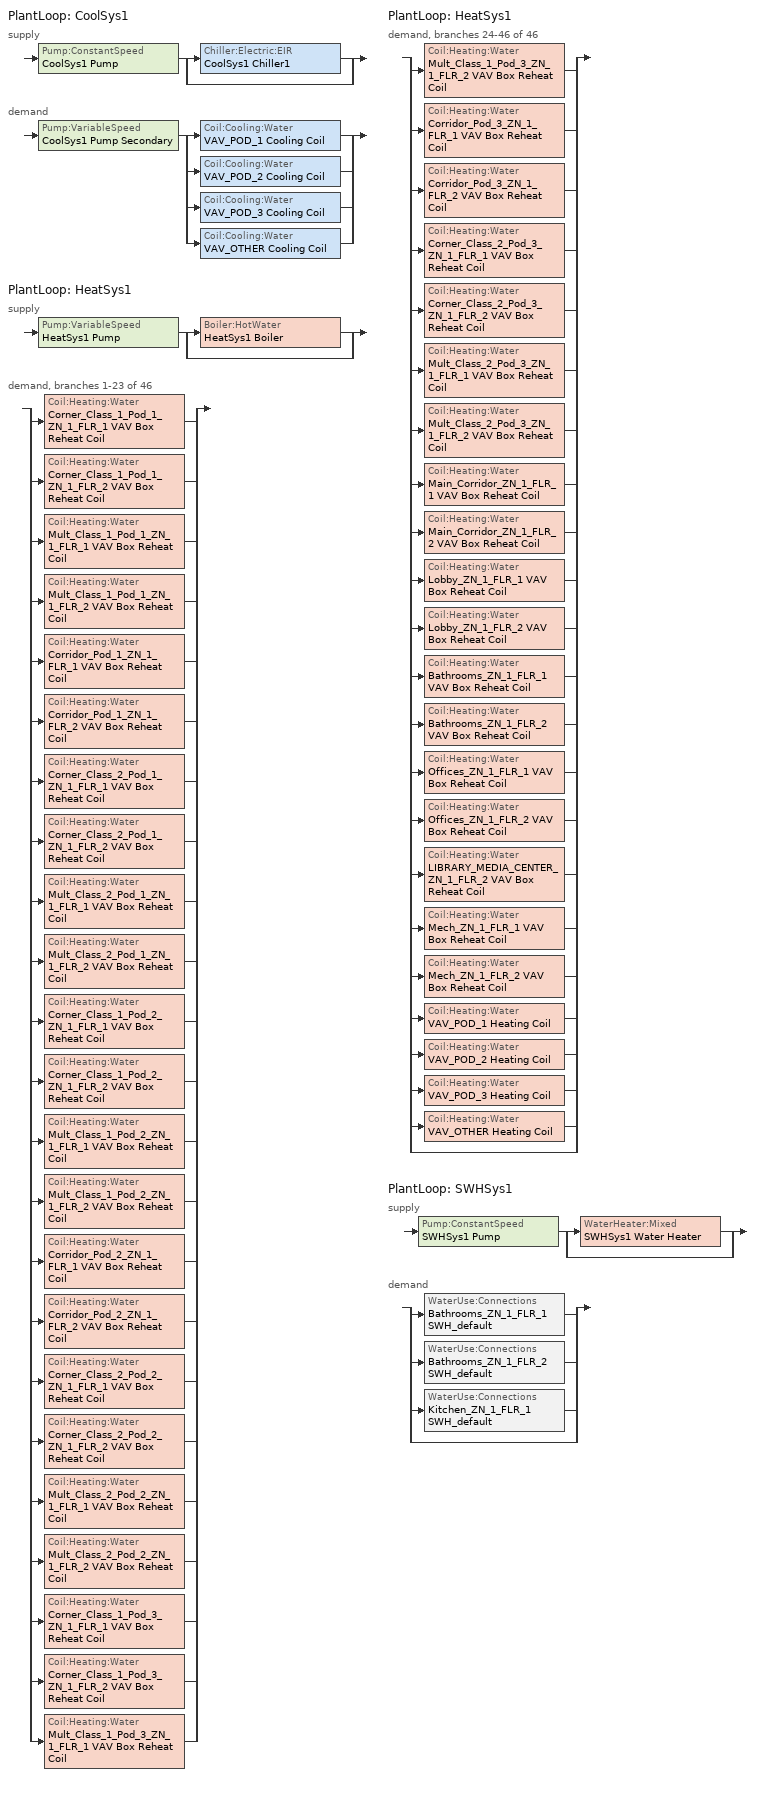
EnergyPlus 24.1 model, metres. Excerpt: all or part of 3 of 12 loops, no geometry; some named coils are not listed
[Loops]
PlantLoop 'CoolSys1'
 supply: Pump:ConstantSpeed 'CoolSys1 Pump' > split
  | Chiller:Electric:EIR 'CoolSys1 Chiller1'
  | bypass
 demand: Pump:VariableSpeed 'CoolSys1 Pump Secondary' > split
  | Coil:Cooling:Water 'VAV_POD_1 Cooling Coil'
  | Coil:Cooling:Water 'VAV_POD_2 Cooling Coil'
  | Coil:Cooling:Water 'VAV_POD_3 Cooling Coil'
  | Coil:Cooling:Water 'VAV_OTHER Cooling Coil'
PlantLoop 'HeatSys1'
 supply: Pump:VariableSpeed 'HeatSys1 Pump' > split
  | Boiler:HotWater 'HeatSys1 Boiler'
  | bypass
 demand, branches 1-23 of 46: split
  | Coil:Heating:Water 'Corner_Class_1_Pod_1_ZN_1_FLR_1 VAV Box Reheat Coil'
  | Coil:Heating:Water 'Corner_Class_1_Pod_1_ZN_1_FLR_2 VAV Box Reheat Coil'
  | Coil:Heating:Water 'Mult_Class_1_Pod_1_ZN_1_FLR_1 VAV Box Reheat Coil'
  | Coil:Heating:Water 'Mult_Class_1_Pod_1_ZN_1_FLR_2 VAV Box Reheat Coil'
  | Coil:Heating:Water 'Corridor_Pod_1_ZN_1_FLR_1 VAV Box Reheat Coil'
  | Coil:Heating:Water 'Corridor_Pod_1_ZN_1_FLR_2 VAV Box Reheat Coil'
  | Coil:Heating:Water 'Corner_Class_2_Pod_1_ZN_1_FLR_1 VAV Box Reheat Coil'
  | Coil:Heating:Water 'Corner_Class_2_Pod_1_ZN_1_FLR_2 VAV Box Reheat Coil'
  | Coil:Heating:Water 'Mult_Class_2_Pod_1_ZN_1_FLR_1 VAV Box Reheat Coil'
  | Coil:Heating:Water 'Mult_Class_2_Pod_1_ZN_1_FLR_2 VAV Box Reheat Coil'
  | Coil:Heating:Water 'Corner_Class_1_Pod_2_ZN_1_FLR_1 VAV Box Reheat Coil'
  | Coil:Heating:Water 'Corner_Class_1_Pod_2_ZN_1_FLR_2 VAV Box Reheat Coil'
  | Coil:Heating:Water 'Mult_Class_1_Pod_2_ZN_1_FLR_1 VAV Box Reheat Coil'
  | Coil:Heating:Water 'Mult_Class_1_Pod_2_ZN_1_FLR_2 VAV Box Reheat Coil'
  | Coil:Heating:Water 'Corridor_Pod_2_ZN_1_FLR_1 VAV Box Reheat Coil'
  | Coil:Heating:Water 'Corridor_Pod_2_ZN_1_FLR_2 VAV Box Reheat Coil'
  | Coil:Heating:Water 'Corner_Class_2_Pod_2_ZN_1_FLR_1 VAV Box Reheat Coil'
  | Coil:Heating:Water 'Corner_Class_2_Pod_2_ZN_1_FLR_2 VAV Box Reheat Coil'
  | Coil:Heating:Water 'Mult_Class_2_Pod_2_ZN_1_FLR_1 VAV Box Reheat Coil'
  | Coil:Heating:Water 'Mult_Class_2_Pod_2_ZN_1_FLR_2 VAV Box Reheat Coil'
  | Coil:Heating:Water 'Corner_Class_1_Pod_3_ZN_1_FLR_1 VAV Box Reheat Coil'
  | Coil:Heating:Water 'Corner_Class_1_Pod_3_ZN_1_FLR_2 VAV Box Reheat Coil'
  | Coil:Heating:Water 'Mult_Class_1_Pod_3_ZN_1_FLR_1 VAV Box Reheat Coil'
PlantLoop 'HeatSys1'
 demand, branches 24-46 of 46: split
  | Coil:Heating:Water 'Mult_Class_1_Pod_3_ZN_1_FLR_2 VAV Box Reheat Coil'
  | Coil:Heating:Water 'Corridor_Pod_3_ZN_1_FLR_1 VAV Box Reheat Coil'
  | Coil:Heating:Water 'Corridor_Pod_3_ZN_1_FLR_2 VAV Box Reheat Coil'
  | Coil:Heating:Water 'Corner_Class_2_Pod_3_ZN_1_FLR_1 VAV Box Reheat Coil'
  | Coil:Heating:Water 'Corner_Class_2_Pod_3_ZN_1_FLR_2 VAV Box Reheat Coil'
  | Coil:Heating:Water 'Mult_Class_2_Pod_3_ZN_1_FLR_1 VAV Box Reheat Coil'
  | Coil:Heating:Water 'Mult_Class_2_Pod_3_ZN_1_FLR_2 VAV Box Reheat Coil'
  | Coil:Heating:Water 'Main_Corridor_ZN_1_FLR_1 VAV Box Reheat Coil'
  | Coil:Heating:Water 'Main_Corridor_ZN_1_FLR_2 VAV Box Reheat Coil'
  | Coil:Heating:Water 'Lobby_ZN_1_FLR_1 VAV Box Reheat Coil'
  | Coil:Heating:Water 'Lobby_ZN_1_FLR_2 VAV Box Reheat Coil'
  | Coil:Heating:Water 'Bathrooms_ZN_1_FLR_1 VAV Box Reheat Coil'
  | Coil:Heating:Water 'Bathrooms_ZN_1_FLR_2 VAV Box Reheat Coil'
  | Coil:Heating:Water 'Offices_ZN_1_FLR_1 VAV Box Reheat Coil'
  | Coil:Heating:Water 'Offices_ZN_1_FLR_2 VAV Box Reheat Coil'
  | Coil:Heating:Water 'LIBRARY_MEDIA_CENTER_ZN_1_FLR_2 VAV Box Reheat Coil'
  | Coil:Heating:Water 'Mech_ZN_1_FLR_1 VAV Box Reheat Coil'
  | Coil:Heating:Water 'Mech_ZN_1_FLR_2 VAV Box Reheat Coil'
  | Coil:Heating:Water 'VAV_POD_1 Heating Coil'
  | Coil:Heating:Water 'VAV_POD_2 Heating Coil'
  | Coil:Heating:Water 'VAV_POD_3 Heating Coil'
  | Coil:Heating:Water 'VAV_OTHER Heating Coil'
  | bypass
PlantLoop 'SWHSys1'
 supply: Pump:ConstantSpeed 'SWHSys1 Pump' > split
  | WaterHeater:Mixed 'SWHSys1 Water Heater'
  | bypass
 demand: split
  | WaterUse:Connections 'Bathrooms_ZN_1_FLR_1 SWH_default'
  | WaterUse:Connections 'Bathrooms_ZN_1_FLR_2 SWH_default'
  | WaterUse:Connections 'Kitchen_ZN_1_FLR_1 SWH_default'
  | bypass
[Boiler:HotWater]
HeatSys1 Boiler: Boiler flow mode=LeavingSetpointModulated; Design water flow rate=Autosize; Efficiency curve temperature evaluation variable=EnteringBoiler; Fuel type=NaturalGas; Maximum part load ratio=1.2; Minimum part load ratio=0; Nominal capacity=696056; Nominal thermal efficiency=0.945; Normalized boiler efficiency curve=CondensingBoiler_Perf_One_Boiler; On cycle parasitic electric load=0; Optimum part load ratio=1; Sizing factor=1; Water outlet upper temperature limit=95
[Chiller:Electric:EIR]
CoolSys1 Chiller1: Chiller flow mode=LeavingSetpointModulated; Condenser type=AirCooled; Cooling capacity function of temperature curve=AC_2010_PA_CAPFT; Design heat recovery water flow rate=0; Electric input to cooling output ratio function of part load ratio curve=AC_GT150_2010_PA_EIRFPLR; Electric input to cooling output ratio function of temperature curve=AC_2010_PA_EIRFT; Leaving chilled water lower temperature limit=5; Maximum part load ratio=1; Minimum part load ratio=0.15; Minimum unloading ratio=0.15; Optimum part load ratio=1; Reference capacity=1.03415e+06; Reference chilled water flow rate=Autosize; Reference condenser fluid flow rate=Autosize; Reference cop=3.108; Reference entering condenser fluid temperature=35; Reference leaving chilled water temperature=6.67
[Coil:Heating:Water] Availability schedule=Always_On; Maximum water flow rate=Autosize; Performance input method=UFactorTimesAreaAndDesignWaterFlowRate; Rated capacity=Autosize; Rated inlet air temperature=12.8; Rated inlet water temperature=60; Rated outlet air temperature=40; Rated outlet water temperature=48.89; U factor times area value=Autosize
Bathrooms_ZN_1_FLR_1 VAV Box Reheat Coil; Bathrooms_ZN_1_FLR_2 VAV Box Reheat Coil; Corner_Class_1_Pod_1_ZN_1_FLR_1 VAV Box Reheat Coil; Corner_Class_1_Pod_1_ZN_1_FLR_2 VAV Box Reheat Coil; Corner_Class_1_Pod_2_ZN_1_FLR_1 VAV Box Reheat Coil; Corner_Class_1_Pod_2_ZN_1_FLR_2 VAV Box Reheat Coil; Corner_Class_1_Pod_3_ZN_1_FLR_1 VAV Box Reheat Coil; Corner_Class_1_Pod_3_ZN_1_FLR_2 VAV Box Reheat Coil; Corner_Class_2_Pod_1_ZN_1_FLR_1 VAV Box Reheat Coil; Corner_Class_2_Pod_1_ZN_1_FLR_2 VAV Box Reheat Coil; Corner_Class_2_Pod_2_ZN_1_FLR_1 VAV Box Reheat Coil; Corner_Class_2_Pod_2_ZN_1_FLR_2 VAV Box Reheat Coil; Corner_Class_2_Pod_3_ZN_1_FLR_1 VAV Box Reheat Coil; Corner_Class_2_Pod_3_ZN_1_FLR_2 VAV Box Reheat Coil; Corridor_Pod_1_ZN_1_FLR_1 VAV Box Reheat Coil; Corridor_Pod_1_ZN_1_FLR_2 VAV Box Reheat Coil; Corridor_Pod_2_ZN_1_FLR_1 VAV Box Reheat Coil; Corridor_Pod_2_ZN_1_FLR_2 VAV Box Reheat Coil; Corridor_Pod_3_ZN_1_FLR_1 VAV Box Reheat Coil; Corridor_Pod_3_ZN_1_FLR_2 VAV Box Reheat Coil; LIBRARY_MEDIA_CENTER_ZN_1_FLR_2 VAV Box Reheat Coil; Lobby_ZN_1_FLR_1 VAV Box Reheat Coil; Lobby_ZN_1_FLR_2 VAV Box Reheat Coil; Main_Corridor_ZN_1_FLR_1 VAV Box Reheat Coil; Main_Corridor_ZN_1_FLR_2 VAV Box Reheat Coil; Mech_ZN_1_FLR_1 VAV Box Reheat Coil; Mech_ZN_1_FLR_2 VAV Box Reheat Coil; Mult_Class_1_Pod_1_ZN_1_FLR_1 VAV Box Reheat Coil; Mult_Class_1_Pod_1_ZN_1_FLR_2 VAV Box Reheat Coil; Mult_Class_1_Pod_2_ZN_1_FLR_1 VAV Box Reheat Coil; Mult_Class_1_Pod_2_ZN_1_FLR_2 VAV Box Reheat Coil; Mult_Class_1_Pod_3_ZN_1_FLR_1 VAV Box Reheat Coil; Mult_Class_1_Pod_3_ZN_1_FLR_2 VAV Box Reheat Coil; Mult_Class_2_Pod_1_ZN_1_FLR_1 VAV Box Reheat Coil; Mult_Class_2_Pod_1_ZN_1_FLR_2 VAV Box Reheat Coil; Mult_Class_2_Pod_2_ZN_1_FLR_1 VAV Box Reheat Coil; Mult_Class_2_Pod_2_ZN_1_FLR_2 VAV Box Reheat Coil; Mult_Class_2_Pod_3_ZN_1_FLR_1 VAV Box Reheat Coil; Mult_Class_2_Pod_3_ZN_1_FLR_2 VAV Box Reheat Coil; Offices_ZN_1_FLR_1 VAV Box Reheat Coil; Offices_ZN_1_FLR_2 VAV Box Reheat Coil
[EnergyManagementSystem:Program]
SET_mCl1_Pod_2_ZN_1_FLR_1_Light_EMS_Program: SET mCl1_Pod_2_ZN_1_FLR_1_LSr_IP=0.093*mCl1_Pod_2_ZN_1_FLR_1_LSr/mCl1_Pod_2_ZN_1_FLR_1_Area; IF (mCl1_Pod_2_ZN_1_FLR_1_OSr <= 0) && (mCl1_Pod_2_ZN_1_FLR_1_LSr_IP >= 0.02); SET mCl1_Pod_2_ZN_1_FLR_1_LAr = 0.02*mCl1_Pod_2_ZN_1_FLR_1_Area/0.09290304; ELSE; SET mCl1_Pod_2_ZN_1_FLR_1_LAr = NULL; ENDIF
SET_mCl1_Pod_2_ZN_1_FLR_2_Light_EMS_Program: SET mCl1_Pod_2_ZN_1_FLR_2_LSr_IP=0.093*mCl1_Pod_2_ZN_1_FLR_2_LSr/mCl1_Pod_2_ZN_1_FLR_2_Area; IF (mCl1_Pod_2_ZN_1_FLR_2_OSr <= 0) && (mCl1_Pod_2_ZN_1_FLR_2_LSr_IP >= 0.02); SET mCl1_Pod_2_ZN_1_FLR_2_LAr = 0.02*mCl1_Pod_2_ZN_1_FLR_2_Area/0.09290304; ELSE; SET mCl1_Pod_2_ZN_1_FLR_2_LAr = NULL; ENDIF
SET_mCl1_Pod_3_ZN_1_FLR_1_Light_EMS_Program: SET mCl1_Pod_3_ZN_1_FLR_1_LSr_IP=0.093*mCl1_Pod_3_ZN_1_FLR_1_LSr/mCl1_Pod_3_ZN_1_FLR_1_Area; IF (mCl1_Pod_3_ZN_1_FLR_1_OSr <= 0) && (mCl1_Pod_3_ZN_1_FLR_1_LSr_IP >= 0.02); SET mCl1_Pod_3_ZN_1_FLR_1_LAr = 0.02*mCl1_Pod_3_ZN_1_FLR_1_Area/0.09290304; ELSE; SET mCl1_Pod_3_ZN_1_FLR_1_LAr = NULL; ENDIF
SET_mCl1_Pod_3_ZN_1_FLR_2_Light_EMS_Program: SET mCl1_Pod_3_ZN_1_FLR_2_LSr_IP=0.093*mCl1_Pod_3_ZN_1_FLR_2_LSr/mCl1_Pod_3_ZN_1_FLR_2_Area; IF (mCl1_Pod_3_ZN_1_FLR_2_OSr <= 0) && (mCl1_Pod_3_ZN_1_FLR_2_LSr_IP >= 0.02); SET mCl1_Pod_3_ZN_1_FLR_2_LAr = 0.02*mCl1_Pod_3_ZN_1_FLR_2_Area/0.09290304; ELSE; SET mCl1_Pod_3_ZN_1_FLR_2_LAr = NULL; ENDIF
SET_mCl2_Pod_1_ZN_1_FLR_1_Light_EMS_Program: SET mCl2_Pod_1_ZN_1_FLR_1_LSr_IP=0.093*mCl2_Pod_1_ZN_1_FLR_1_LSr/mCl2_Pod_1_ZN_1_FLR_1_Area; IF (mCl2_Pod_1_ZN_1_FLR_1_OSr <= 0) && (mCl2_Pod_1_ZN_1_FLR_1_LSr_IP >= 0.02); SET mCl2_Pod_1_ZN_1_FLR_1_LAr = 0.02*mCl2_Pod_1_ZN_1_FLR_1_Area/0.09290304; ELSE; SET mCl2_Pod_1_ZN_1_FLR_1_LAr = NULL; ENDIF
SET_mCl2_Pod_1_ZN_1_FLR_2_Light_EMS_Program: SET mCl2_Pod_1_ZN_1_FLR_2_LSr_IP=0.093*mCl2_Pod_1_ZN_1_FLR_2_LSr/mCl2_Pod_1_ZN_1_FLR_2_Area; IF (mCl2_Pod_1_ZN_1_FLR_2_OSr <= 0) && (mCl2_Pod_1_ZN_1_FLR_2_LSr_IP >= 0.02); SET mCl2_Pod_1_ZN_1_FLR_2_LAr = 0.02*mCl2_Pod_1_ZN_1_FLR_2_Area/0.09290304; ELSE; SET mCl2_Pod_1_ZN_1_FLR_2_LAr = NULL; ENDIF
SET_mCl2_Pod_2_ZN_1_FLR_1_Light_EMS_Program: SET mCl2_Pod_2_ZN_1_FLR_1_LSr_IP=0.093*mCl2_Pod_2_ZN_1_FLR_1_LSr/mCl2_Pod_2_ZN_1_FLR_1_Area; IF (mCl2_Pod_2_ZN_1_FLR_1_OSr <= 0) && (mCl2_Pod_2_ZN_1_FLR_1_LSr_IP >= 0.02); SET mCl2_Pod_2_ZN_1_FLR_1_LAr = 0.02*mCl2_Pod_2_ZN_1_FLR_1_Area/0.09290304; ELSE; SET mCl2_Pod_2_ZN_1_FLR_1_LAr = NULL; ENDIF
SET_mCl2_Pod_2_ZN_1_FLR_2_Light_EMS_Program: SET mCl2_Pod_2_ZN_1_FLR_2_LSr_IP=0.093*mCl2_Pod_2_ZN_1_FLR_2_LSr/mCl2_Pod_2_ZN_1_FLR_2_Area; IF (mCl2_Pod_2_ZN_1_FLR_2_OSr <= 0) && (mCl2_Pod_2_ZN_1_FLR_2_LSr_IP >= 0.02); SET mCl2_Pod_2_ZN_1_FLR_2_LAr = 0.02*mCl2_Pod_2_ZN_1_FLR_2_Area/0.09290304; ELSE; SET mCl2_Pod_2_ZN_1_FLR_2_LAr = NULL; ENDIF
SET_mCl2_Pod_3_ZN_1_FLR_1_Light_EMS_Program: SET mCl2_Pod_3_ZN_1_FLR_1_LSr_IP=0.093*mCl2_Pod_3_ZN_1_FLR_1_LSr/mCl2_Pod_3_ZN_1_FLR_1_Area; IF (mCl2_Pod_3_ZN_1_FLR_1_OSr <= 0) && (mCl2_Pod_3_ZN_1_FLR_1_LSr_IP >= 0.02); SET mCl2_Pod_3_ZN_1_FLR_1_LAr = 0.02*mCl2_Pod_3_ZN_1_FLR_1_Area/0.09290304; ELSE; SET mCl2_Pod_3_ZN_1_FLR_1_LAr = NULL; ENDIF
SET_mCl2_Pod_3_ZN_1_FLR_2_Light_EMS_Program: SET mCl2_Pod_3_ZN_1_FLR_2_LSr_IP=0.093*mCl2_Pod_3_ZN_1_FLR_2_LSr/mCl2_Pod_3_ZN_1_FLR_2_Area; IF (mCl2_Pod_3_ZN_1_FLR_2_OSr <= 0) && (mCl2_Pod_3_ZN_1_FLR_2_LSr_IP >= 0.02); SET mCl2_Pod_3_ZN_1_FLR_2_LAr = 0.02*mCl2_Pod_3_ZN_1_FLR_2_Area/0.09290304; ELSE; SET mCl2_Pod_3_ZN_1_FLR_2_LAr = NULL; ENDIF
SetBoilerCurve: IF BoilerPLR >= PLRx; IF BoilerType == 1; SET BoilerCurve = 0.975 + 0.305*BoilerPLR - 0.527*(BoilerPLR^2) + 0.249*(BoilerPLR^3); ELSEIF BoilerType == 2; SET BoilerCurve = 0.907 + 0.320*BoilerPLR - 0.420*(BoilerPLR^2) + 0.193*(BoilerPLR^3); ELSE; SET BoilerCurve = 0.492 + 1.41*BoilerPLR - 1.529*(BoilerPLR^2) + 0.628*(BoilerPLR^3); ENDIF; ELSE; IF BoilerPLR == 0; SET BoilerCurve = NULL; ELSE; IF BoilerPLR <0.05; SET BoilerCurve = (0.05/(0.05 + SkinLossRate)) * (Ecx/EtRated); ELSE; SET BoilerCurve = (BoilerPLR/(BoilerPLR + SkinLossRate)) * (Ecx/EtRated); ENDIF; ENDIF; ENDIF
SetBoilerPar: SET CapRated =  696056.11; SET EtRated =  0.945; SET CapRated = (CapRated *3.412)/1000; SET SkinLossRate = 0.02; SET BoilerType = 1; IF BoilerType  == 1; IF CapRated >10000; SET PLRx = 0.2; ELSEIF CapRated >5000; SET PLRx = 0.25; ELSEIF CapRated >1000; SET PLRx = 0.33; ELSE; SET BoilerType = 2; SET PLRx = 0.2; ENDIF; ELSE; SET PLRx = 0.2; ENDIF; IF BoilerType == 1; SET CurveX = 0.975 + 0.305 * PLRx - 0.527 * (PLRx^2) + 0.249 * (PLRx^3); ELSEIF BoilerType == 2; SET CurveX = 0.907 + 0.320 * PLRx - 0.420 * (PLRx^2) + 0.193 * (PLRx^3); ELSE; SET CurveX = 0.492 + 1.41 * PLRx - 1.529 * (PLRx^2) + 0.628 * (PLRx^3); ENDIF; SET LoadX = CapRated * PLRx; SET Etx = CurveX * EtRated; SET InputEx = LoadX/Etx; SET SkinEx = CapRated * SkinLossRate; SET Ecx = (LoadX + SkinEx)/InputEx
Transformer_Load_Prog: SET Wired_LTG = Facility_Int_LTG*0.0194
vav_other_MAX_OA_FRAC: IF vav_other_OA > vav_other_OA_VRP; SET vav_other_MAX_OA_FRAC = NULL; ELSE; IF vav_other_SUPPLY_FLOW > 0; SET vav_other_MAX_OA_FRAC =      2.8193 / vav_other_SUPPLY_FLOW; ELSE; SET vav_other_MAX_OA_FRAC = NULL; ENDIF; ENDIF
vav_pod_1_MAX_OA_FRAC: IF vav_pod_1_OA > vav_pod_1_OA_VRP; SET vav_pod_1_MAX_OA_FRAC = NULL; ELSE; IF vav_pod_1_SUPPLY_FLOW > 0; SET vav_pod_1_MAX_OA_FRAC =      7.5948 / vav_pod_1_SUPPLY_FLOW; ELSE; SET vav_pod_1_MAX_OA_FRAC = NULL; ENDIF; ENDIF
vav_pod_2_MAX_OA_FRAC: IF vav_pod_2_OA > vav_pod_2_OA_VRP; SET vav_pod_2_MAX_OA_FRAC = NULL; ELSE; IF vav_pod_2_SUPPLY_FLOW > 0; SET vav_pod_2_MAX_OA_FRAC =      7.5948 / vav_pod_2_SUPPLY_FLOW; ELSE; SET vav_pod_2_MAX_OA_FRAC = NULL; ENDIF; ENDIF
vav_pod_3_MAX_OA_FRAC: IF vav_pod_3_OA > vav_pod_3_OA_VRP; SET vav_pod_3_MAX_OA_FRAC = NULL; ELSE; IF vav_pod_3_SUPPLY_FLOW > 0; SET vav_pod_3_MAX_OA_FRAC =      7.5948 / vav_pod_3_SUPPLY_FLOW; ELSE; SET vav_pod_3_MAX_OA_FRAC = NULL; ENDIF; ENDIF
[EnergyManagementSystem:ProgramCallingManager]
BoilerCurveManager: InsideHVACSystemIterationLoop; SetBoilerCurve
BoilerParManager: BeginNewEnvironment; SetBoilerPar
OA_BASED_OPTIMUM_START_EMS_Program Manager: BeginTimestepBeforePredictor; OA_BASED_OPTIMUM_START_EMS_Program
SET_AUDITORIUM_ZN_1_FLR_1_Light_EMS_Program_Prog_Manager: BeginTimestepBeforePredictor; SET_AUDITORIUM_ZN_1_FLR_1_Light_EMS_Program
SET_AUX_GYM_ZN_1_FLR_1_Light_EMS_Program_Prog_Manager: BeginTimestepBeforePredictor; SET_AUX_GYM_ZN_1_FLR_1_Light_EMS_Program
SET_BATHROOMS_ZN_1_FLR_1_Light_EMS_Program_Prog_Manager: BeginTimestepBeforePredictor; SET_BATHROOMS_ZN_1_FLR_1_Light_EMS_Program
SET_BATHROOMS_ZN_1_FLR_2_Light_EMS_Program_Prog_Manager: BeginTimestepBeforePredictor; SET_BATHROOMS_ZN_1_FLR_2_Light_EMS_Program
SET_Cafeteria_ZN_1_FLR_1_Light_EMS_Program_Prog_Manager: BeginTimestepBeforePredictor; SET_Cafeteria_ZN_1_FLR_1_Light_EMS_Program
SET_Gym_ZN_1_FLR_1_Light_EMS_Program_Prog_Manager: BeginTimestepBeforePredictor; SET_Gym_ZN_1_FLR_1_Light_EMS_Program
SET_Kitchen_ZN_1_FLR_1_Light_EMS_Program_Prog_Manager: BeginTimestepBeforePredictor; SET_Kitchen_ZN_1_FLR_1_Light_EMS_Program
SET_LMC_ZN_1_FLR_2_Light_EMS_Program_Prog_Manager: BeginTimestepBeforePredictor; SET_LMC_ZN_1_FLR_2_Light_EMS_Program
SET_Lobby_ZN_1_FLR_1_Light_EMS_Program_Prog_Manager: BeginTimestepBeforePredictor; SET_Lobby_ZN_1_FLR_1_Light_EMS_Program
SET_Lobby_ZN_1_FLR_2_Light_EMS_Program_Prog_Manager: BeginTimestepBeforePredictor; SET_Lobby_ZN_1_FLR_2_Light_EMS_Program
SET_Main_Corridor_ZN_1_FLR_1_Light_EMS_Program_Prog_Manager: BeginTimestepBeforePredictor; SET_Main_Corridor_ZN_1_FLR_1_Light_EMS_Program
SET_Main_Corridor_ZN_1_FLR_2_Light_EMS_Program_Prog_Manager: BeginTimestepBeforePredictor; SET_Main_Corridor_ZN_1_FLR_2_Light_EMS_Program
SET_Mech_ZN_1_FLR_1_Light_EMS_Program_Prog_Manager: BeginTimestepBeforePredictor; SET_Mech_ZN_1_FLR_1_Light_EMS_Program
SET_Mech_ZN_1_FLR_2_Light_EMS_Program_Prog_Manager: BeginTimestepBeforePredictor; SET_Mech_ZN_1_FLR_2_Light_EMS_Program
SET_Offices_ZN_1_FLR_1_Light_EMS_Program_Prog_Manager: BeginTimestepBeforePredictor; SET_Offices_ZN_1_FLR_1_Light_EMS_Program
SET_Offices_ZN_1_FLR_2_Light_EMS_Program_Prog_Manager: BeginTimestepBeforePredictor; SET_Offices_ZN_1_FLR_2_Light_EMS_Program
SET_cCL1_Pod_1_ZN_1_FLR_1_Light_EMS_Program_Prog_Manager: BeginTimestepBeforePredictor; SET_cCL1_Pod_1_ZN_1_FLR_1_Light_EMS_Program
SET_cCL1_Pod_1_ZN_1_FLR_2_Light_EMS_Program_Prog_Manager: BeginTimestepBeforePredictor; SET_cCL1_Pod_1_ZN_1_FLR_2_Light_EMS_Program
SET_cCL1_Pod_2_ZN_1_FLR_1_Light_EMS_Program_Prog_Manager: BeginTimestepBeforePredictor; SET_cCL1_Pod_2_ZN_1_FLR_1_Light_EMS_Program
SET_cCL1_Pod_2_ZN_1_FLR_2_Light_EMS_Program_Prog_Manager: BeginTimestepBeforePredictor; SET_cCL1_Pod_2_ZN_1_FLR_2_Light_EMS_Program
SET_cCL1_Pod_3_ZN_1_FLR_1_Light_EMS_Program_Prog_Manager: BeginTimestepBeforePredictor; SET_cCL1_Pod_3_ZN_1_FLR_1_Light_EMS_Program
SET_cCL1_Pod_3_ZN_1_FLR_2_Light_EMS_Program_Prog_Manager: BeginTimestepBeforePredictor; SET_cCL1_Pod_3_ZN_1_FLR_2_Light_EMS_Program
SET_cCL2_Pod_1_ZN_1_FLR_1_Light_EMS_Program_Prog_Manager: BeginTimestepBeforePredictor; SET_cCL2_Pod_1_ZN_1_FLR_1_Light_EMS_Program
SET_cCL2_Pod_1_ZN_1_FLR_2_Light_EMS_Program_Prog_Manager: BeginTimestepBeforePredictor; SET_cCL2_Pod_1_ZN_1_FLR_2_Light_EMS_Program
SET_cCL2_Pod_2_ZN_1_FLR_1_Light_EMS_Program_Prog_Manager: BeginTimestepBeforePredictor; SET_cCL2_Pod_2_ZN_1_FLR_1_Light_EMS_Program
SET_cCL2_Pod_2_ZN_1_FLR_2_Light_EMS_Program_Prog_Manager: BeginTimestepBeforePredictor; SET_cCL2_Pod_2_ZN_1_FLR_2_Light_EMS_Program
SET_cCL2_Pod_3_ZN_1_FLR_1_Light_EMS_Program_Prog_Manager: BeginTimestepBeforePredictor; SET_cCL2_Pod_3_ZN_1_FLR_1_Light_EMS_Program
SET_cCL2_Pod_3_ZN_1_FLR_2_Light_EMS_Program_Prog_Manager: BeginTimestepBeforePredictor; SET_cCL2_Pod_3_ZN_1_FLR_2_Light_EMS_Program
SET_cPOD1_ZN_1_FLR_1_Light_EMS_Program_Prog_Manager: BeginTimestepBeforePredictor; SET_cPOD1_ZN_1_FLR_1_Light_EMS_Program
SET_cPOD1_ZN_1_FLR_2_Light_EMS_Program_Prog_Manager: BeginTimestepBeforePredictor; SET_cPOD1_ZN_1_FLR_2_Light_EMS_Program
SET_cPOD2_ZN_1_FLR_1_Light_EMS_Program_Prog_Manager: BeginTimestepBeforePredictor; SET_cPOD2_ZN_1_FLR_1_Light_EMS_Program
SET_cPOD2_ZN_1_FLR_2_Light_EMS_Program_Prog_Manager: BeginTimestepBeforePredictor; SET_cPOD2_ZN_1_FLR_2_Light_EMS_Program
SET_cPOD3_ZN_1_FLR_1_Light_EMS_Program_Prog_Manager: BeginTimestepBeforePredictor; SET_cPOD3_ZN_1_FLR_1_Light_EMS_Program
SET_cPOD3_ZN_1_FLR_2_Light_EMS_Program_Prog_Manager: BeginTimestepBeforePredictor; SET_cPOD3_ZN_1_FLR_2_Light_EMS_Program
SET_mCl1_Pod_1_ZN_1_FLR_1_Light_EMS_Program_Prog_Manager: BeginTimestepBeforePredictor; SET_mCl1_Pod_1_ZN_1_FLR_1_Light_EMS_Program
SET_mCl1_Pod_1_ZN_1_FLR_2_Light_EMS_Program_Prog_Manager: BeginTimestepBeforePredictor; SET_mCl1_Pod_1_ZN_1_FLR_2_Light_EMS_Program
SET_mCl1_Pod_2_ZN_1_FLR_1_Light_EMS_Program_Prog_Manager: BeginTimestepBeforePredictor; SET_mCl1_Pod_2_ZN_1_FLR_1_Light_EMS_Program
SET_mCl1_Pod_2_ZN_1_FLR_2_Light_EMS_Program_Prog_Manager: BeginTimestepBeforePredictor; SET_mCl1_Pod_2_ZN_1_FLR_2_Light_EMS_Program
SET_mCl1_Pod_3_ZN_1_FLR_1_Light_EMS_Program_Prog_Manager: BeginTimestepBeforePredictor; SET_mCl1_Pod_3_ZN_1_FLR_1_Light_EMS_Program
SET_mCl1_Pod_3_ZN_1_FLR_2_Light_EMS_Program_Prog_Manager: BeginTimestepBeforePredictor; SET_mCl1_Pod_3_ZN_1_FLR_2_Light_EMS_Program
SET_mCl2_Pod_1_ZN_1_FLR_1_Light_EMS_Program_Prog_Manager: BeginTimestepBeforePredictor; SET_mCl2_Pod_1_ZN_1_FLR_1_Light_EMS_Program
SET_mCl2_Pod_1_ZN_1_FLR_2_Light_EMS_Program_Prog_Manager: BeginTimestepBeforePredictor; SET_mCl2_Pod_1_ZN_1_FLR_2_Light_EMS_Program
SET_mCl2_Pod_2_ZN_1_FLR_1_Light_EMS_Program_Prog_Manager: BeginTimestepBeforePredictor; SET_mCl2_Pod_2_ZN_1_FLR_1_Light_EMS_Program
SET_mCl2_Pod_2_ZN_1_FLR_2_Light_EMS_Program_Prog_Manager: BeginTimestepBeforePredictor; SET_mCl2_Pod_2_ZN_1_FLR_2_Light_EMS_Program
SET_mCl2_Pod_3_ZN_1_FLR_1_Light_EMS_Program_Prog_Manager: BeginTimestepBeforePredictor; SET_mCl2_Pod_3_ZN_1_FLR_1_Light_EMS_Program
SET_mCl2_Pod_3_ZN_1_FLR_2_Light_EMS_Program_Prog_Manager: BeginTimestepBeforePredictor; SET_mCl2_Pod_3_ZN_1_FLR_2_Light_EMS_Program
Transformer_Load_Prog_Manager: AfterPredictorAfterHVACManagers; Transformer_Load_Prog
vav_other_MAX_OA_FRAC_Prog_Manager: AfterPredictorAfterHVACManagers; vav_other_MAX_OA_FRAC
vav_pod_1_MAX_OA_FRAC_Prog_Manager: AfterPredictorAfterHVACManagers; vav_pod_1_MAX_OA_FRAC
vav_pod_2_MAX_OA_FRAC_Prog_Manager: AfterPredictorAfterHVACManagers; vav_pod_2_MAX_OA_FRAC
vav_pod_3_MAX_OA_FRAC_Prog_Manager: AfterPredictorAfterHVACManagers; vav_pod_3_MAX_OA_FRAC
[EnergyManagementSystem:Sensor]
Name | Output variable or output meter index key | Output variable or output meter
ActualOccupancy | Offices Binary Occupancy | Schedule Value
BoilerPLR | HeatSys1 Boiler | Boiler Part Load Ratio
Facility_Int_LTG |  | InteriorLights:Electricity
OAT | Environment | Site Outdoor Air Drybulb Temperature
[Generator:PVWatts]
PV_module: Array geometry type=TiltAzimuth; Array type=FixedOpenRack; Azimuth angle=180; Dc system capacity=126543.5; Module type=Premium; Pvwatts version=5; System losses=0.113; Tilt angle=0
[PlantEquipmentList]
CoolSys1 Equipment List 1: CoolSys1 Chiller1, Chiller:Electric:EIR
HeatSys1 Equipment List: HeatSys1 Boiler, Boiler:HotWater
SWHSys1 Equipment List: SWHSys1 Water Heater, WaterHeater:Mixed
[PlantEquipmentOperation:CoolingLoad]
CoolSys1 Operation Scheme: Load range 1 lower limit=0; Load range 1 upper limit=1e+14; Range 1 equipment list=CoolSys1 Equipment List 1
[PlantEquipmentOperation:HeatingLoad] Load range 1 lower limit=0; Load range 1 upper limit=1e+15
Name | Range 1 equipment list
HeatSys1 Operation Scheme | HeatSys1 Equipment List
SWHSys1 Operation Scheme | SWHSys1 Equipment List
[PlantEquipmentOperationSchemes] Control scheme 1 schedule=PlantOnSched
Name | Control scheme 1
CoolSys1 Loop Operation Scheme List | CoolSys1 Operation Scheme
HeatSys1 Loop Operation Scheme List | HeatSys1 Operation Scheme
SWHSys1 Loop Operation Scheme List | SWHSys1 Operation Scheme
[PlantLoop] Fluid type=Water; Maximum loop flow rate=Autosize; Minimum loop flow rate=0; Plant loop volume=Autocalculate
Name | Common pipe simulation | Load distribution scheme | Maximum loop temperature | Minimum loop temperature | Plant equipment operation scheme
CoolSys1 | TwoWayCommonPipe | SequentialLoad | 98 | 1 | CoolSys1 Loop Operation Scheme List
HeatSys1 |  | Optimal | 100 | 10 | HeatSys1 Loop Operation Scheme List
SWHSys1 |  | Optimal | 60 | 10 | SWHSys1 Loop Operation Scheme List
[Pump:ConstantSpeed] Design flow rate=Autosize; Design power consumption=Autosize; Fraction of motor inefficiencies to fluid stream=0; Pump control type=Intermittent
Name | Design pump head | Design shaft power per unit flow rate per unit head | Motor efficiency
CoolSys1 Pump | 73247.4 | 1.3889 | 0.909
SWHSys1 Pump | 34026 |  | 0.3
[Pump:VariableSpeed] Design maximum flow rate=Autosize; Design power consumption=Autosize; Fraction of motor inefficiencies to fluid stream=0; Motor efficiency=0.909; Pump control type=Intermittent; Coefficient 1 of the part load performance curve=0
Name | Design minimum flow rate | Design pump head | Design shaft power per unit flow rate per unit head | Coefficient 2 of the part load performance curve | Coefficient 3 of the part load performance curve | Coefficient 4 of the part load performance curve
CoolSys1 Pump Secondary | 0 | 105798 | 1.3889 | 0.0205 | 0.4101 | 0.5753
HeatSys1 Pump |  | 180705.7 | 1.4999 | 3.2485 | -4.7443 | 2.5295
[Refrigeration:CompressorRack] Condenser type=AirCooled; Design condenser fan power=750; Heat rejection location=Zone
Name | Compressor rack cop function of temperature curve | Condenser fan power function of temperature curve | Design compressor rack cop | End use subcategory | Refrigeration case name or walkin name or caseandwalkinlist
RACK1 | RACK1_RackCOPfTCurve | RACK1_RackCondFanCurve2 | 2.34 | LowTempRefrigeration | RACK1CaseList
RACK2 | RACK2_RackCOPfTCurve |  | 7.12 | MedTempRefrigeration | RACK2CaseList
[SetpointManager:ReturnTemperature:HotWater]
HeatSys1 Loop Setpoint Manager: Maximum supply temperature setpoint=60; Minimum supply temperature setpoint=10; Return temperature setpoint constant value=48.89; Return temperature setpoint input type=Constant
[SetpointManager:Scheduled] Control variable=Temperature
Name | Schedule | Setpoint node or nodelist
CoolSys1 Loop Plant Demand Inlet Setpoint Manager | CW-Loop-Temp-Schedule | CoolSys1 Demand Inlet Node
CoolSys1 Loop Setpoint Manager | CW-Loop-Temp-Schedule | CoolSys1 Supply Outlet Node
SWHSys1 Loop Setpoint Manager | SHWSys1-Loop-Temp-Schedule | SWHSys1 Supply Outlet Node
[Sizing:Plant]
Name | Design loop exit temperature | Loop design temperature difference | Loop type
HeatSys1 | 60 | 11.11 | Heating
CoolSys1 | 6.67 | 8.33 | Cooling
SWHSys1 | 48.9 | 5 | Heating
[WaterHeater:Mixed]
SWHSys1 Water Heater: Ambient temperature indicator=Zone; Ambient temperature zone=MECH_ZN_1_FLR_1; Deadband temperature difference=2; Heater control type=Cycle; Heater fuel type=NaturalGas; Heater maximum capacity=175842.6; Heater thermal efficiency=0.802765; Indirect water heating recovery time=1.5; Maximum temperature limit=82.2222; Off cycle loss coefficient to ambient temperature=15.601; Off cycle parasitic fuel consumption rate=1205.08; Off cycle parasitic fuel type=NaturalGas; Off cycle parasitic heat fraction to tank=0; On cycle loss coefficient to ambient temperature=15.601; On cycle parasitic fuel consumption rate=1205.08; On cycle parasitic fuel type=NaturalGas; Setpoint temperature schedule=SHWSys1 Water Heater Setpoint Temperature Schedule Name; Source side design flow rate=Autosize; Source side effectiveness=1; Tank volume=2.271247; Use side design flow rate=Autosize; Use side effectiveness=1
[WaterUse:Connections]
Name | Water use equipment name 1
Bathrooms_ZN_1_FLR_1 SWH_default | Bathrooms_ZN_1_FLR_1 SWH_default
Bathrooms_ZN_1_FLR_2 SWH_default | Bathrooms_ZN_1_FLR_2 SWH_default
Kitchen_ZN_1_FLR_1 SWH_default | Kitchen_ZN_1_FLR_1 SWH_default
[WaterUse:Equipment] End use subcategory=WaterUse; Flow rate fraction schedule=BLDG_SWH_SCH
Name | Zone | Hot water supply temperature schedule | Latent fraction schedule | Peak flow rate | Sensible fraction schedule | Target temperature schedule
Bathrooms_ZN_1_FLR_1 SWH_default | Bathrooms_ZN_1_FLR_1 | Bathrooms_ZN_1_FLR_1 SHW_default Hot Supply Temp Sched | Bathrooms_ZN_1_FLR_1 SHW_default Latent fract sched | 7.39764e-05 | Bathrooms_ZN_1_FLR_1 SHW_default Sensible fract sched | Bathrooms_ZN_1_FLR_1 SHW_default Temp Sched
Bathrooms_ZN_1_FLR_2 SWH_default | Bathrooms_ZN_1_FLR_2 | Bathrooms_ZN_1_FLR_2 SHW_default Hot Supply Temp Sched | Bathrooms_ZN_1_FLR_2 SHW_default Latent fract sched | 7.39764e-05 | Bathrooms_ZN_1_FLR_2 SHW_default Sensible fract sched | Bathrooms_ZN_1_FLR_2 SHW_default Temp Sched
Kitchen_ZN_1_FLR_1 SWH_default | Kitchen_ZN_1_FLR_1 | Kitchen_ZN_1_FLR_1 SHW_default Hot Supply Temp Sched | Kitchen_ZN_1_FLR_1 SHW_default Latent fract sched | 0.000333647 | Kitchen_ZN_1_FLR_1 SHW_default Sensible fract sched | Kitchen_ZN_1_FLR_1 SHW_default Temp Sched
[Curve:Bicubic]
CondensingBoiler_Perf_One_Boiler: Input unit type for x=Dimensionless; Input unit type for y=Dimensionless; Maximum value of x=1; Maximum value of y=71; Minimum value of x=0; Minimum value of y=21.1; Output unit type=Dimensionless; Coefficient1 constant=0.946581; Coefficient2 x=0.022541; Coefficient3 x 2=-3.1e-15; Coefficient4 y=0.00904; Coefficient5 y 2=-0.00029; Coefficient6 x y=-0.00176; Coefficient7 x 3=-0.03203; Coefficient8 y 3=2.15e-06; Coefficient9 x 2 y=0.000827; Coefficient10 x y 2=1.40464e-05
[Curve:Biquadratic] Maximum value of x=10; Maximum value of y=51.67; Minimum value of x=5; Minimum value of y=12.7
Name | Coefficient1 constant | Coefficient2 x | Coefficient3 x 2 | Coefficient4 y | Coefficient5 y 2 | Coefficient6 x y
AC_2010_PA_CAPFT | 1.04338 | 0.0407073 | 0.0004506 | -0.0041514 | -8.86e-05 | -0.0003467
AC_2010_PA_EIRFT | 0.596191 | -0.0099493 | 0.0007888 | 0.0004506 | 0.0004875 | -0.0007623
[Curve:Quadratic]
Name | Maximum value of x | Minimum value of x | Coefficient1 constant | Coefficient2 x | Coefficient3 x 2
AC_GT150_2010_PA_EIRFPLR | 1 | 0 | 0.141 | 0.655 | 0.203
RACK1_RackCOPfTCurve | 35 | 10 | 1.7603 | -0.0377 | 0.0004
RACK1_RackCondFanCurve2 | 35 | 0 | 0 | 0.0286 | 0
RACK2_RackCOPfTCurve | 50 | 0 | 1 | 0 | 0
[Schedule:Compact]
ALWAYS_ON; PlantOnSched: Through: 12/31, For: AllDays, Until: 24:00, 1
BLDG_SWH_SCH: Through: 6/15, For: SummerDesignDay, Until: 07:00, 0.05, Until: 08:00, 0.1, Until: 09:00, 0.34, Until: 10:00, 0.6, Until: 11:00, 0.63, Until: 12:00, 0.72, Until: 13:00, 0.79, Until: 14:00, 0.83, Until: 15:00, 0.61, Until: 16:00, 0.65, Until: 18:00, 0.1, Until: 19:00, 0.19, Until: 20:00, 0.25, Until: 22:00, 0.22, Until: 23:00, 0.12, Until: 24:00, 0.09, For: Weekdays, Until: 07:00, 0, Until: 08:00, 0, Until: 09:00, 0.34, Until: 10:00, 0.6, Until: 11:00, 0.63, Until: 12:00, 0.72, Until: 13:00, 0.79, Until: 14:00, 0.83, Until: 15:00, 0.61, Until: 16:00, 0.65, Until: 18:00, 0.1, Until: 19:00, 0.19, Until: 20:00, 0.25, Until: 22:00, 0, Until: 23:00, 0, Until: 24:00, 0, For: WinterDesignDay, Until: 09:00, 0.03, Until: 13:00, 0.05, Until: 24:00, 0.03, For: Saturday, Until: 09:00, 0, Until: 13:00, 0, Until: 24:00, 0, For: Sunday Holidays AllOtherDays, Until: 08:00, 0, Until: 14:00, 0, Until: 24:00, 0, Through: 9/15, For: SummerDesignDay, Until: 07:00, 0.05, Until: 18:00, 0.1, Until: 19:00, 0.19, Until: 20:00, 0.25, Until: 22:00, 0.22, Until: 23:00, 0.12, Until: 24:00, 0.09, For: Weekdays, Until: 08:00, 0, Until: 18:00, 0.1, Until: 19:00, 0.19, Until: 20:00, 0.25, Until: 22:00, 0, Until: 23:00, 0, Until: 24:00, 0, For: WinterDesignDay, Until: 09:00, 0.03, Until: 13:00, 0.05, Until: 24:00, 0.03, For: Saturday, Until: 09:00, 0, Until: 13:00, 0, Until: 24:00, 0, For: Sunday Holidays AllOtherDays, Until: 08:00, 0, Until: 14:00, 0, Until: 24:00, 0, Through: 12/31, For: SummerDesignDay, Until: 07:00, 0.05, Until: 08:00, 0.1, Until: 09:00, 0.34, Until: 10:00, 0.6, Until: 11:00, 0.63, Until: 12:00, 0.72, Until: 13:00, 0.79, Until: 14:00, 0.83, Until: 15:00, 0.61, Until: 16:00, 0.65, Until: 18:00, 0.1, Until: 19:00, 0.19, Until: 20:00, 0.25, Until: 22:00, 0.22, Until: 23:00, 0.12, Until: 24:00, 0.09, For: Weekdays, Until: 07:00, 0, Until: 08:00, 0, Until: 09:00, 0.34, Until: 10:00, 0.6, Until: 11:00, 0.63, Until: 12:00, 0.72, Until: 13:00, 0.79, Until: 14:00, 0.83, Until: 15:00, 0.61, Until: 16:00, 0.65, Until: 18:00, 0.1, Until: 19:00, 0.19, Until: 20:00, 0.25, Until: 22:00, 0, Until: 23:00, 0, Until: 24:00, 0, For: WinterDesignDay, Until: 09:00, 0.03, Until: 13:00, 0.05, Until: 24:00, 0.03, For: Saturday, Until: 09:00, 0, Until: 13:00, 0, Until: 24:00, 0, For: Sunday Holidays AllOtherDays, Until: 08:00, 0, Until: 14:00, 0, Until: 24:00, 0
Bathrooms_ZN_1_FLR_1 SHW_default Hot Supply Temp Sched; Bathrooms_ZN_1_FLR_2 SHW_default Hot Supply Temp Sched; Kitchen_ZN_1_FLR_1 SHW_default Hot Supply Temp Sched: Through: 12/31, For: AllDays, Until: 24:00, 55
Bathrooms_ZN_1_FLR_1 SHW_default Latent fract sched; Bathrooms_ZN_1_FLR_2 SHW_default Latent fract sched; Kitchen_ZN_1_FLR_1 SHW_default Latent fract sched: Through: 12/31, For: AllDays, Until: 24:00, 0.05
Bathrooms_ZN_1_FLR_1 SHW_default Sensible fract sched; Bathrooms_ZN_1_FLR_2 SHW_default Sensible fract sched; Kitchen_ZN_1_FLR_1 SHW_default Sensible fract sched: Through: 12/31, For: AllDays, Until: 24:00, 0.2
Bathrooms_ZN_1_FLR_1 SHW_default Temp Sched; Bathrooms_ZN_1_FLR_2 SHW_default Temp Sched; Kitchen_ZN_1_FLR_1 SHW_default Temp Sched; SHWSys1 Water Heater Setpoint Temperature Schedule Name; SHWSys1-Loop-Temp-Schedule: Through: 12/31, For: AllDays, Until: 24:00, 60
CW-Loop-Temp-Schedule: Through: 12/31, For: AllDays, Until: 24:00, 6.7
Offices Binary Occupancy: Through: 6/30, For: Weekdays, Until: 01:00, 0, Until: 02:00, 0, Until: 03:00, 0, Until: 04:00, 0, Until: 05:00, 0, Until: 06:00, 0, Until: 07:00, 0, Until: 08:00, 0, Until: 09:00, 1, Until: 10:00, 1, Until: 11:00, 1, Until: 12:00, 1, Until: 13:00, 1, Until: 14:00, 1, Until: 15:00, 1, Until: 16:00, 1, Until: 17:00, 1, Until: 18:00, 1, Until: 19:00, 1, Until: 21:00, 1, Until: 21:00, 1, Until: 22:00, 0, Until: 23:00, 0, Until: 24:00, 0, For: SummerDesignDay, Until: 08:00, 1e-09, Until: 17:00, 0.95, Until: 21:00, 0.15, Until: 24:00, 1e-09, For: WeekEnds Holidays AllOtherDays, Until: 24:00, 0, Through: 9/1, For: Weekdays, Until: 01:00, 0, Until: 02:00, 0, Until: 03:00, 0, Until: 04:00, 0, Until: 05:00, 0, Until: 06:00, 0, Until: 07:00, 0, Until: 08:00, 0, Until: 09:00, 1, Until: 10:00, 1, Until: 11:00, 1, Until: 12:00, 1, Until: 13:00, 1, Until: 14:00, 1, Until: 15:00, 1, Until: 16:00, 1, Until: 17:00, 1, Until: 18:00, 1, Until: 19:00, 1, Until: 20:00, 1, Until: 21:00, 1, Until: 22:00, 0, Until: 23:00, 0, Until: 24:00, 0, For: SummerDesignDay, Until: 24:00, 0.95, For: WeekEnds Holidays AllOtherDays, Until: 24:00, 0, Through: 12/31, For: Weekdays, Until: 01:00, 0, Until: 02:00, 0, Until: 03:00, 0, Until: 04:00, 0, Until: 05:00, 0, Until: 06:00, 0, Until: 07:00, 0, Until: 08:00, 0, Until: 09:00, 1, Until: 10:00, 1, Until: 11:00, 1, Until: 12:00, 1, Until: 13:00, 1, Until: 14:00, 1, Until: 15:00, 1, Until: 16:00, 1, Until: 17:00, 1, Until: 18:00, 1, Until: 19:00, 1, Until: 20:00, 1, Until: 21:00, 1, Until: 22:00, 0, Until: 23:00, 0, Until: 24:00, 0, For: SummerDesignDay, Until: 08:00, 1e-09, Until: 17:00, 0.95, Until: 21:00, 0.15, Until: 24:00, 1e-09, For: WeekEnds WinterDesignDay Holidays AllOtherDays, Until: 24:00, 0
